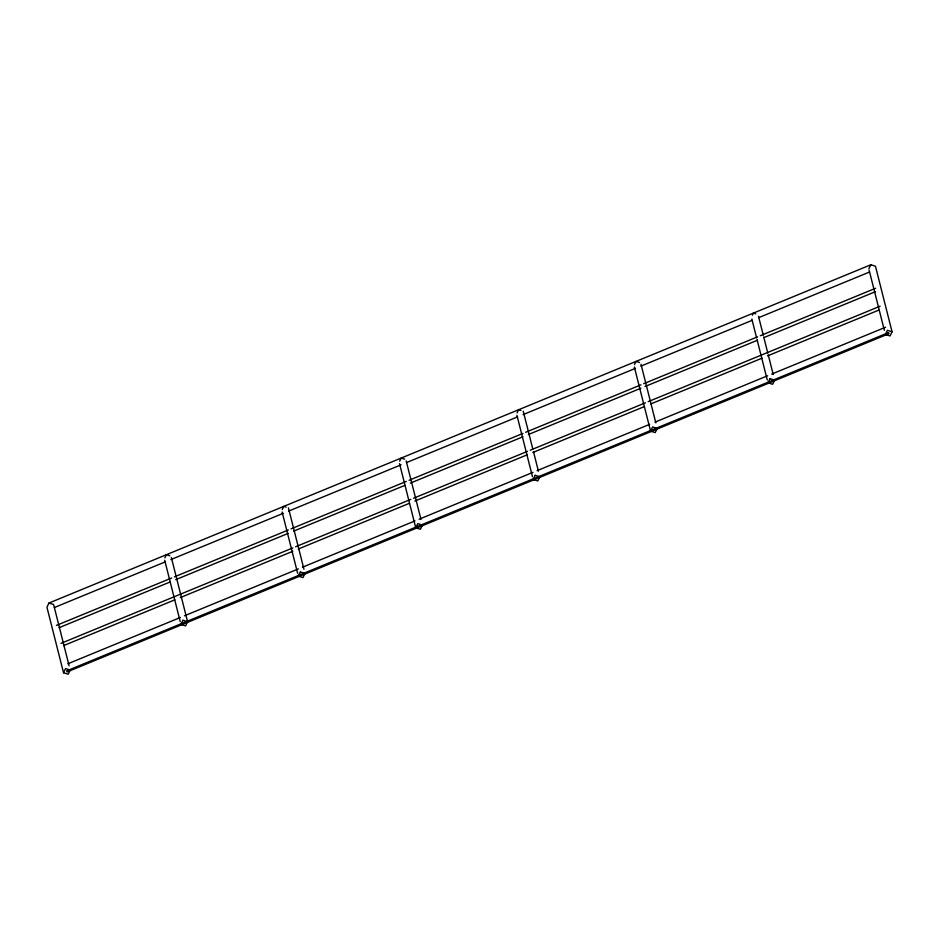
<?xml version="1.0" encoding="UTF-8"?>
<svg xmlns="http://www.w3.org/2000/svg" width="939" height="939" viewBox="0 0 939 939"><rect width="100%" height="100%" fill="white"/><g stroke="black" fill="none" stroke-linecap="round" stroke-linejoin="round"><path stroke-width="1.41" d="M892.05 331.772L887.402 330.328L885.407 334.507L890.055 335.951L892.05 331.772L875.465 266.218L870.817 264.775L48.945 603.049L46.95 607.228L63.535 672.782L68.183 674.225L70.179 670.047L65.53 668.603L63.535 672.782M164.865 557.86L166.356 554.726L169.842 555.806M282.275 509.537L283.766 506.403L286.09 507.119M399.674 461.202L401.176 458.079L404.662 459.159M415.766 527.812L417.761 523.633L422.409 525.077L420.414 529.256L415.766 527.812L399.533 463.643M517.084 412.878L518.586 409.744L520.91 410.472M634.494 364.555L635.996 361.421L639.482 362.513M650.586 431.154L652.582 426.975L657.23 428.43L655.234 432.597L650.586 431.154L634.353 366.996M752.409 315.187L753.407 313.098L755.731 313.826M868.821 268.953L870.817 264.775M54.309 607.556L165.393 561.827M170.816 559.597L283.249 513.316M288.672 511.086L401.117 464.805M406.54 462.575L517.624 416.857M523.046 414.627L635.48 368.346M640.903 366.116L751.986 320.399M758.759 317.617L869.42 272.064M56.41 625.421L171.696 577.978M174.408 576.863L288.332 529.972M291.043 528.857L406.317 481.402M409.028 480.287L522.953 433.407M525.664 432.28L640.95 384.837M643.661 383.722L757.573 336.831M760.297 335.716L875.571 288.273M59.098 627.675L170.299 581.898M175.734 579.668L288.296 533.34M293.719 531.11L404.932 485.334M410.355 483.104L522.917 436.776M528.352 434.534L640.914 388.206M644.976 386.528L757.55 340.2M764.334 337.406L875.535 291.642M60.953 643.368L292.862 547.907M295.574 546.791L410.859 499.348M413.571 498.233L527.495 451.342M530.206 450.227L645.48 402.784M648.192 401.657L880.113 306.208M63.629 645.609L174.842 599.845M180.265 597.615L292.839 551.275M298.262 549.045L409.474 503.269M414.897 501.039L527.46 454.711M532.883 452.481L644.095 406.704M650.88 403.911L762.092 358.146M767.515 355.904L878.728 310.14M67.819 663.803L180.382 617.475M184.455 615.796L298.367 568.905M302.44 567.226L415.003 520.899M419.076 519.232L533 472.34M537.073 470.662L649.635 424.334M655.058 422.104L767.621 375.764M771.694 374.098L885.618 327.206M48.945 603.049L53.593 604.493L69.122 665.857M869.174 270.35L884.35 330.328M758.501 316.337L763.278 335.176M763.724 336.972L767.809 353.123M768.266 354.907L773.22 374.508M751.869 319.072L756.634 337.911M757.08 339.707L767.292 380.037M640.997 364.262L655.821 422.843M523.234 411.188L532.765 448.854M533.469 451.647L538.411 471.167M516.943 415.32L532.472 476.695M406.176 460.908L421.001 519.49M288.414 507.846L303.943 569.21M282.123 511.966L297.651 573.342M171.356 557.566L187.237 620.327M164.712 560.29L180.241 621.665M182.941 620.28L180.945 624.458L185.593 625.902L187.589 621.724L182.941 620.28M300.351 571.957L298.356 576.135L303.004 577.579L304.999 573.4L300.351 571.957M535.171 475.31L533.176 479.477L537.824 480.921L539.819 476.754L535.171 475.31M769.992 378.652L767.996 382.83L772.644 384.274L774.64 380.095L769.992 378.652M888.482 332.629L66.61 670.892L67.103 671.925L888.975 333.662L888.482 332.629"/></g></svg>
